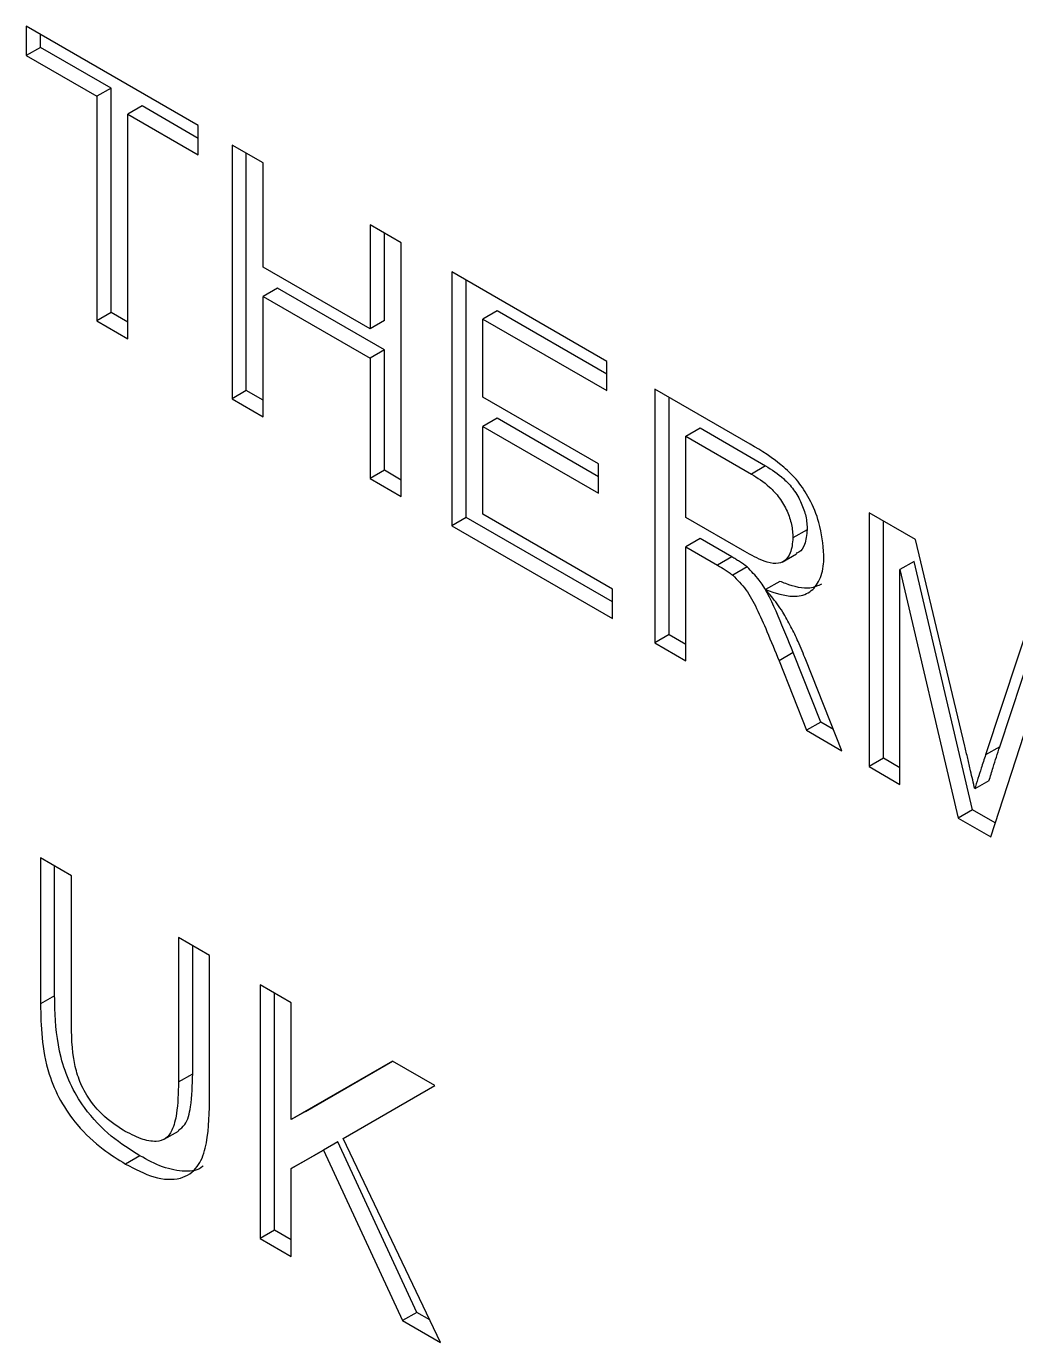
# Model space of a CAD drawing. Extents: x 75 to 2075, y 25 to 1460.
# Drawn here: x 1939.1 to 1948.91, y 1003.09 to 1016.14 of the extents above; entities that cross this region are included whole.
import ezdxf

# ---------------------------------------------------------------- set-up
doc = ezdxf.new("R2010")
doc.units = 0
doc.header["$LTSCALE"] = 5
doc.linetypes.add('SLD-KATı', pattern=[0])
doc.layers.get('0').update_dxf_attribs({"linetype": 'CONTINUOUS'})

msp = doc.modelspace()

# ---------------------------------------------------------------- linework, layer by layer
at = {"color": 7, "linetype": 'SLD-KATı'}
for p, q in [((1940.806, 1015.158), (1939.101, 1016.142)), ((1939.101, 1016.142), (1939.101, 1015.851)), ((1939.243, 1015.933), (1939.243, 1016.06)), ((1939.243, 1015.933), (1939.101, 1015.851)), ((1939.941, 1015.53), (1939.243, 1015.933)), ((1939.101, 1015.851), (1939.8, 1015.448)), ((1939.941, 1015.53), (1939.8, 1015.448)), ((1939.941, 1013.304), (1939.941, 1015.53)), ((1939.8, 1015.448), (1939.8, 1013.222)), ((1940.248, 1015.352), (1940.107, 1015.271)), ((1940.107, 1013.044), (1940.107, 1015.271)), ((1940.107, 1015.271), (1940.806, 1014.867)), ((1940.806, 1015.031), (1940.248, 1015.352)), ((1940.806, 1014.867), (1940.806, 1015.158)), ((1941.448, 1014.787), (1941.141, 1014.964)), ((1941.141, 1014.964), (1941.141, 1012.448)), ((1941.282, 1012.529), (1941.282, 1014.883)), ((1941.448, 1013.754), (1941.448, 1014.787)), ((1942.817, 1013.996), (1942.51, 1014.174)), ((1942.51, 1014.174), (1942.51, 1013.141)), ((1942.651, 1013.223), (1942.651, 1014.092)), ((1942.817, 1011.48), (1942.817, 1013.996)), ((1942.51, 1013.141), (1941.448, 1013.754)), ((1944.857, 1012.819), (1943.32, 1013.706)), ((1943.32, 1013.706), (1943.32, 1011.19)), ((1943.462, 1011.271), (1943.462, 1013.625)), ((1941.59, 1013.546), (1941.448, 1013.464)), ((1941.448, 1012.27), (1941.448, 1013.464)), ((1941.448, 1013.464), (1942.51, 1012.851)), ((1942.651, 1012.933), (1941.59, 1013.546)), ((1939.941, 1013.304), (1939.8, 1013.222)), ((1940.107, 1013.208), (1939.941, 1013.304)), ((1943.769, 1013.32), (1943.627, 1013.238)), ((1944.857, 1012.692), (1943.769, 1013.32)), ((1939.8, 1013.222), (1940.107, 1013.044)), ((1942.651, 1013.223), (1942.51, 1013.141)), ((1943.627, 1012.464), (1943.627, 1013.238)), ((1943.627, 1013.238), (1944.857, 1012.529)), ((1942.651, 1012.933), (1942.51, 1012.851)), ((1942.651, 1011.739), (1942.651, 1012.933)), ((1942.51, 1012.851), (1942.51, 1011.657)), ((1944.857, 1012.529), (1944.857, 1012.819)), ((1941.282, 1012.529), (1941.141, 1012.448)), ((1941.448, 1012.434), (1941.282, 1012.529)), ((1946.277, 1011.999), (1945.332, 1012.545)), ((1945.332, 1012.545), (1945.332, 1010.028)), ((1941.141, 1012.448), (1941.448, 1012.27)), ((1944.773, 1011.803), (1943.627, 1012.464)), ((1945.473, 1010.11), (1945.473, 1012.463)), ((1943.769, 1012.255), (1943.627, 1012.174)), ((1943.627, 1011.303), (1943.627, 1012.174)), ((1943.627, 1012.174), (1944.773, 1011.512)), ((1944.773, 1011.676), (1943.769, 1012.255)), ((1945.639, 1012.077), (1945.78, 1012.159)), ((1945.78, 1012.159), (1946.43, 1011.784)), ((1945.639, 1011.27), (1945.639, 1012.077)), ((1945.639, 1012.077), (1946.289, 1011.702)), ((1942.651, 1011.739), (1942.51, 1011.657)), ((1942.817, 1011.643), (1942.651, 1011.739)), ((1944.773, 1011.512), (1944.773, 1011.803)), ((1946.43, 1011.784), (1946.289, 1011.702)), ((1942.51, 1011.657), (1942.817, 1011.48)), ((1943.462, 1011.271), (1943.32, 1011.19)), ((1944.913, 1010.434), (1943.462, 1011.271)), ((1944.913, 1010.561), (1943.627, 1011.303)), ((1946.223, 1010.934), (1945.639, 1011.27)), ((1947.917, 1011.052), (1947.455, 1011.319)), ((1947.455, 1011.319), (1947.455, 1008.802)), ((1947.597, 1008.884), (1947.597, 1011.237)), ((1943.32, 1011.19), (1944.913, 1010.27)), ((1946.842, 1011.15), (1946.701, 1011.068)), ((1945.78, 1011.062), (1945.639, 1010.98)), ((1945.639, 1009.851), (1945.639, 1010.98)), ((1945.639, 1010.98), (1945.954, 1010.798)), ((1946.095, 1010.88), (1945.78, 1011.062)), ((1948.405, 1009.005), (1947.917, 1011.052)), ((1946.095, 1010.88), (1945.954, 1010.798)), ((1946.594, 1010.829), (1946.735, 1010.91)), ((1947.904, 1010.836), (1947.762, 1010.754)), ((1948.482, 1008.373), (1947.904, 1010.836)), ((1946.247, 1010.781), (1946.105, 1010.699)), ((1947.762, 1008.625), (1947.762, 1010.754)), ((1947.762, 1010.754), (1948.34, 1008.291)), ((1944.913, 1010.27), (1944.913, 1010.561)), ((1946.572, 1010.637), (1946.43, 1010.556)), ((1949.092, 1010.374), (1948.61, 1008.917)), ((1948.751, 1008.998), (1949.188, 1010.319)), ((1945.473, 1010.11), (1945.332, 1010.028)), ((1945.473, 1010.11), (1945.639, 1010.014)), ((1945.332, 1010.028), (1945.639, 1009.851)), ((1946.704, 1009.931), (1946.563, 1009.849)), ((1946.976, 1009.242), (1946.704, 1009.931)), ((1946.563, 1009.849), (1946.834, 1009.161)), ((1947.187, 1008.957), (1946.829, 1009.859)), ((1948.662, 1008.106), (1949.243, 1009.9)), ((1946.976, 1009.242), (1946.834, 1009.161)), ((1946.834, 1009.161), (1947.187, 1008.957)), ((1947.103, 1009.169), (1946.976, 1009.242)), ((1948.751, 1008.998), (1948.61, 1008.917)), ((1947.597, 1008.884), (1947.455, 1008.802)), ((1947.762, 1008.788), (1947.597, 1008.884)), ((1947.455, 1008.802), (1947.762, 1008.625)), ((1948.644, 1008.66), (1948.503, 1008.579)), ((1948.482, 1008.373), (1948.34, 1008.291)), ((1948.706, 1008.243), (1948.482, 1008.373)), ((1948.34, 1008.291), (1948.662, 1008.106)), ((1939.548, 1007.718), (1939.241, 1007.896)), ((1939.241, 1007.896), (1939.241, 1006.448)), ((1939.382, 1006.529), (1939.382, 1007.814)), ((1939.548, 1006.287), (1939.548, 1007.718)), ((1940.61, 1007.105), (1940.61, 1005.674)), ((1940.917, 1006.928), (1940.61, 1007.105)), ((1940.751, 1005.756), (1940.751, 1007.024)), ((1940.917, 1005.48), (1940.917, 1006.928)), ((1939.382, 1006.529), (1939.241, 1006.448)), ((1941.728, 1006.46), (1941.42, 1006.638)), ((1941.42, 1006.638), (1941.42, 1004.121)), ((1941.562, 1004.203), (1941.562, 1006.556)), ((1941.728, 1005.301), (1941.728, 1006.46)), ((1942.732, 1005.88), (1941.728, 1005.301)), ((1941.869, 1005.382), (1942.732, 1005.88)), ((1943.152, 1005.638), (1942.732, 1005.88)), ((1940.61, 1005.674), (1940.751, 1005.756)), ((1942.242, 1005.112), (1943.152, 1005.638)), ((1941.869, 1005.382), (1941.728, 1005.301)), ((1940.467, 1005.106), (1940.609, 1005.187)), ((1942.189, 1005.08), (1941.869, 1004.896)), ((1942.189, 1005.08), (1942.047, 1004.999)), ((1942.971, 1003.389), (1942.189, 1005.08)), ((1943.208, 1003.089), (1942.242, 1005.112)), ((1941.728, 1004.815), (1942.047, 1004.999)), ((1942.047, 1004.999), (1942.83, 1003.307)), ((1940.226, 1004.942), (1940.084, 1004.86)), ((1941.869, 1004.896), (1941.728, 1004.815)), ((1941.728, 1003.944), (1941.728, 1004.815)), ((1941.562, 1004.203), (1941.42, 1004.121)), ((1941.728, 1004.107), (1941.562, 1004.203)), ((1941.42, 1004.121), (1941.728, 1003.944)), ((1942.971, 1003.389), (1942.83, 1003.307)), ((1943.101, 1003.314), (1942.971, 1003.389)), ((1942.83, 1003.307), (1943.208, 1003.089))]:
    msp.add_line(p, q, dxfattribs=at)
for points, knots in [([(1947.008, 1010.899), (1946.999, 1011.005), (1946.983, 1011.186), (1946.876, 1011.445), (1946.752, 1011.637), (1946.551, 1011.834), (1946.389, 1011.931), (1946.277, 1011.999)], [0, 0, 0, 0, 0.243005, 0.412587, 0.550471, 0.688474, 1, 1, 1, 1]), ([(1946.43, 1011.784), (1946.491, 1011.745), (1946.587, 1011.684), (1946.711, 1011.551), (1946.786, 1011.418), (1946.835, 1011.278), (1946.84, 1011.194), (1946.842, 1011.15)], [0, 0, 0, 0, 0.2978054, 0.4750264, 0.6535353, 0.8198453, 1, 1, 1, 1]), ([(1946.289, 1011.702), (1946.349, 1011.664), (1946.446, 1011.603), (1946.57, 1011.469), (1946.645, 1011.337), (1946.693, 1011.196), (1946.698, 1011.112), (1946.701, 1011.068)], [0, 0, 0, 0, 0.297805, 0.475026, 0.653535, 0.819845, 1, 1, 1, 1]), ([(1946.842, 1011.15), (1946.837, 1011.099), (1946.826, 1011.008), (1946.781, 1010.93), (1946.742, 1010.919), (1946.732, 1010.917)], [0, 0, 0, 0, 0.496769, 0.875609, 1, 1, 1, 1]), ([(1946.701, 1011.068), (1946.696, 1011.016), (1946.686, 1010.924), (1946.624, 1010.836), (1946.532, 1010.805), (1946.393, 1010.84), (1946.287, 1010.898), (1946.223, 1010.934)], [0, 0, 0, 0, 0.210886, 0.37171, 0.53382, 0.71529, 1, 1, 1, 1]), ([(1946.247, 1010.781), (1946.222, 1010.799), (1946.184, 1010.827), (1946.133, 1010.858), (1946.108, 1010.873), (1946.095, 1010.88)], [0, 0, 0, 0, 0.497501, 0.748582, 1, 1, 1, 1]), ([(1946.43, 1010.556), (1946.524, 1010.524), (1946.678, 1010.471), (1946.86, 1010.511), (1946.964, 1010.627), (1947.005, 1010.771), (1947.007, 1010.869), (1947.008, 1010.899)], [0, 0, 0, 0, 0.314069, 0.514009, 0.714204, 0.91425, 1, 1, 1, 1]), ([(1945.954, 1010.798), (1945.979, 1010.783), (1946.017, 1010.761), (1946.068, 1010.728), (1946.093, 1010.709), (1946.105, 1010.699)], [0, 0, 0, 0, 0.49832, 0.748674, 1, 1, 1, 1]), ([(1946.105, 1010.699), (1946.15, 1010.653), (1946.243, 1010.559), (1946.349, 1010.358), (1946.453, 1010.121), (1946.523, 1009.947), (1946.563, 1009.849)], [0, 0, 0, 0, 0.20405, 0.418435, 0.6746, 1, 1, 1, 1]), ([(1946.704, 1009.931), (1946.655, 1010.051), (1946.556, 1010.291), (1946.419, 1010.606), (1946.288, 1010.739), (1946.247, 1010.781)], [0, 0, 0, 0, 0.404983, 0.813019, 1, 1, 1, 1]), ([(1946.985, 1010.61), (1946.948, 1010.594), (1946.847, 1010.549), (1946.694, 1010.59), (1946.591, 1010.63), (1946.572, 1010.637)], [0, 0, 0, 0, 0.318583, 0.871363, 1, 1, 1, 1]), ([(1946.6, 1010.334), (1946.581, 1010.362), (1946.546, 1010.415), (1946.488, 1010.488), (1946.45, 1010.533), (1946.43, 1010.556)], [0, 0, 0, 0, 0.35182, 0.675003, 1, 1, 1, 1]), ([(1946.829, 1009.859), (1946.804, 1009.919), (1946.759, 1010.03), (1946.683, 1010.19), (1946.627, 1010.286), (1946.6, 1010.334)], [0, 0, 0, 0, 0.375712, 0.68627, 1, 1, 1, 1]), ([(1948.503, 1008.579), (1948.489, 1008.639), (1948.467, 1008.74), (1948.434, 1008.882), (1948.414, 1008.964), (1948.405, 1009.005)], [0, 0, 0, 0, 0.4225184, 0.711257, 1, 1, 1, 1]), ([(1948.644, 1008.66), (1948.658, 1008.705), (1948.682, 1008.784), (1948.718, 1008.896), (1948.74, 1008.964), (1948.751, 1008.998)], [0, 0, 0, 0, 0.3903093, 0.69516, 1, 1, 1, 1]), ([(1948.61, 1008.917), (1948.596, 1008.873), (1948.57, 1008.795), (1948.534, 1008.683), (1948.513, 1008.614), (1948.503, 1008.579)], [0, 0, 0, 0, 0.390298, 0.69515, 1, 1, 1, 1]), ([(1940.226, 1004.942), (1940.131, 1005.001), (1939.94, 1005.121), (1939.695, 1005.376), (1939.526, 1005.659), (1939.41, 1006.004), (1939.385, 1006.292), (1939.383, 1006.487), (1939.382, 1006.529)], [0, 0, 0, 0, 0.192986, 0.388408, 0.523159, 0.657907, 0.925775, 1, 1, 1, 1]), ([(1939.241, 1006.448), (1939.244, 1006.337), (1939.249, 1006.116), (1939.304, 1005.788), (1939.432, 1005.484), (1939.619, 1005.218), (1939.846, 1005.008), (1940.01, 1004.906), (1940.084, 1004.86)], [0, 0, 0, 0, 0.192437, 0.385856, 0.525694, 0.665675, 0.848987, 1, 1, 1, 1]), ([(1940.06, 1005.196), (1939.989, 1005.243), (1939.871, 1005.321), (1939.722, 1005.498), (1939.627, 1005.673), (1939.55, 1005.951), (1939.549, 1006.145), (1939.548, 1006.287)], [0, 0, 0, 0, 0.213491, 0.355588, 0.49831, 0.631208, 1, 1, 1, 1]), ([(1940.606, 1005.191), (1940.63, 1005.209), (1940.695, 1005.258), (1940.742, 1005.462), (1940.748, 1005.644), (1940.751, 1005.756)], [0, 0, 0, 0, 0.181733, 0.499359, 1, 1, 1, 1]), ([(1940.61, 1005.674), (1940.607, 1005.566), (1940.603, 1005.393), (1940.557, 1005.204), (1940.488, 1005.105), (1940.38, 1005.075), (1940.233, 1005.104), (1940.12, 1005.165), (1940.06, 1005.196)], [0, 0, 0, 0, 0.27544, 0.443194, 0.556836, 0.671098, 0.826024, 1, 1, 1, 1]), ([(1940.084, 1004.86), (1940.18, 1004.81), (1940.371, 1004.71), (1940.627, 1004.696), (1940.804, 1004.81), (1940.907, 1005.076), (1940.913, 1005.319), (1940.917, 1005.48)], [0, 0, 0, 0, 0.195147, 0.392944, 0.562739, 0.709554, 1, 1, 1, 1]), ([(1940.854, 1004.843), (1940.851, 1004.841), (1940.809, 1004.794), (1940.67, 1004.78), (1940.457, 1004.818), (1940.302, 1004.901), (1940.226, 1004.942)], [0, 0, 0, 0, 0.017217, 0.328603, 0.669666, 1, 1, 1, 1])]:
    msp.add_open_spline(points, degree=3, knots=knots, dxfattribs=at)

doc.saveas('drawing.dxf')
